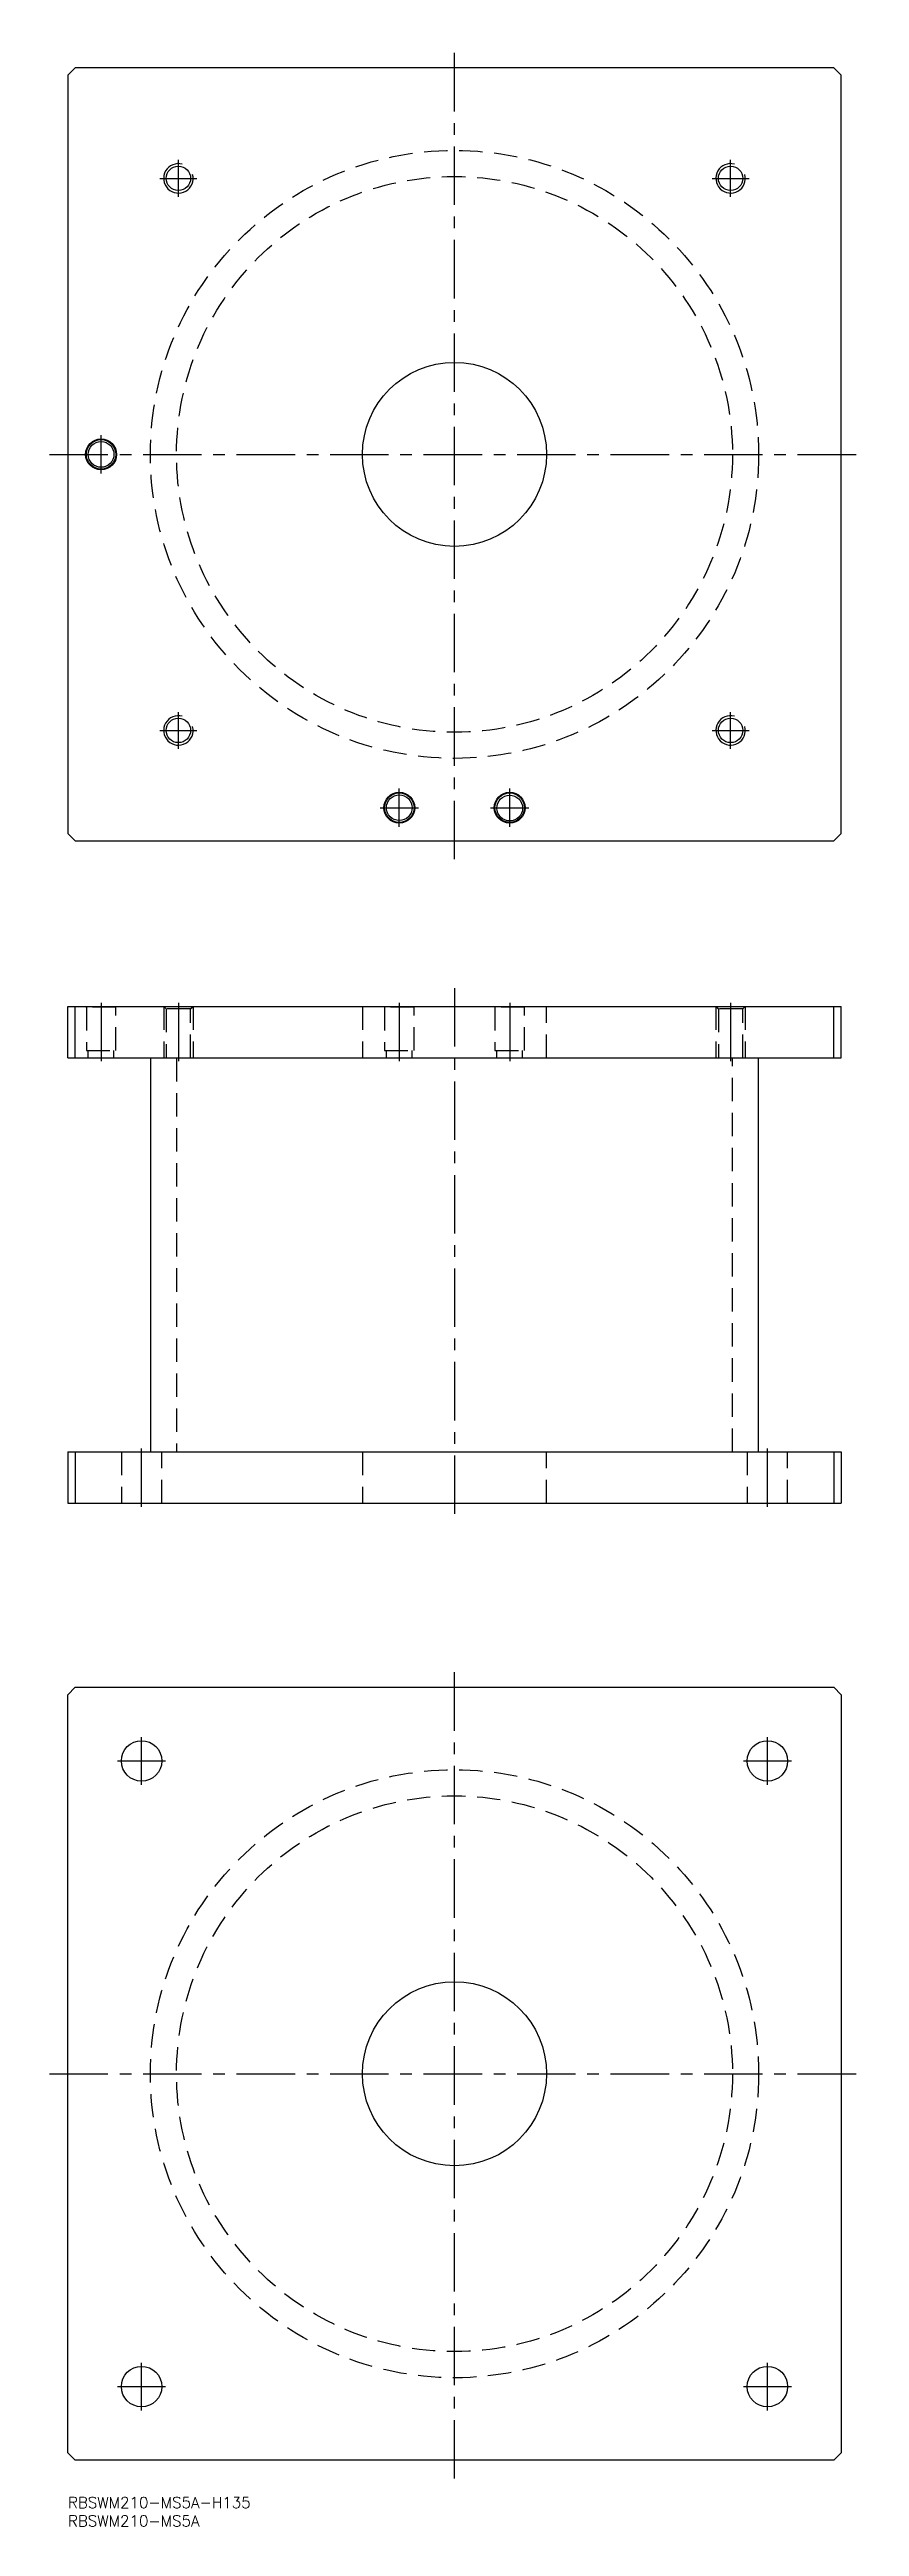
# Model space of a CAD drawing. Extents: x -5 to 215, y -8 to 665.
import ezdxf

# ---------------------------------------------------------------- set-up
doc = ezdxf.new("R2010")
doc.units = 0
doc.header["$LTSCALE"] = 0.5
doc.linetypes.add('CENTER', pattern=[50.8, 31.75, -6.35, 6.35, -6.35])
doc.linetypes.add('DASHED', pattern=[19.05, 12.7, -6.35])
for name, color, linetype in [('MSM_CENTER', 1, 'CENTER'), ('MSM_CONTINUOUS', 7, 'CONTINUOUS'), ('MSM_DASHED', 4, 'DASHED'), ('MSM_NARROW', 5, 'CONTINUOUS'), ('MSM_PART_NUMBER', 7, 'CONTINUOUS')]:
    doc.layers.add(name, color=color, linetype=linetype)
doc.styles.get("Standard").update_dxf_attribs({"font": 'txt.shx', "height": 3, "bigfont": 'bigfont.shx'})

msp = doc.modelspace()

# ---------------------------------------------------------------- linework, layer by layer
at = {"layer": 'MSM_CENTER'}
for p, q in [((105, 445), (105, 665)), ((30, 625), (30, 635)), ((180, 625), (180, 635)), ((25, 630), (35, 630)), ((175, 630), (185, 630)), ((9, 549.8), (9, 560.2)), ((-5, 555), (215, 555)), ((30, 475), (30, 485)), ((180, 475), (180, 485)), ((25, 480), (35, 480)), ((175, 480), (185, 480)), ((84.8, 459), (95.2, 459)), ((90, 453.8), (90, 464.2)), ((114.8, 459), (125.2, 459)), ((120, 453.8), (120, 464.2)), ((9, 406), (9, 390)), ((30, 406), (30, 390)), ((90, 406), (90, 390)), ((105, 410), (105, 265)), ((120, 406), (120, 390)), ((180, 406), (180, 390)), ((20, 269), (20, 285)), ((190, 269), (190, 285)), ((105, 5), (105, 225)), ((20, 193.5), (20, 206.5)), ((190, 193.5), (190, 206.5)), ((13.5, 200), (26.5, 200)), ((183.5, 200), (196.5, 200)), ((-5, 115), (215, 115)), ((20, 23.5), (20, 36.5)), ((190, 23.5), (190, 36.5)), ((13.5, 30), (26.5, 30)), ((183.5, 30), (196.5, 30))]:
    msp.add_line(p, q, dxfattribs=at)
at = {"layer": 'MSM_CONTINUOUS'}
for p, q in [((2, 660), (0, 658)), ((208, 660), (2, 660)), ((210, 658), (208, 660)), ((0, 658), (0, 452)), ((210, 452), (210, 658)), ((0, 452), (2, 450)), ((208, 450), (210, 452)), ((2, 450), (208, 450)), ((0, 391), (0, 405)), ((0, 405), (210, 405)), ((2, 391), (2, 405)), ((208, 391), (208, 405)), ((210, 391), (210, 405)), ((0, 391), (210, 391)), ((22.4, 391), (22.4, 284)), ((187.6, 284), (187.6, 391)), ((0, 284), (210, 284)), ((0, 284), (0, 270)), ((2, 284), (2, 270)), ((208, 284), (208, 270)), ((210, 284), (210, 270)), ((0, 270), (210, 270)), ((0, 218), (2, 220)), ((0, 12), (0, 218)), ((2, 220), (208, 220)), ((208, 220), (210, 218)), ((210, 218), (210, 12)), ((2, 10), (0, 12)), ((208, 10), (2, 10)), ((210, 12), (208, 10))]:
    msp.add_line(p, q, dxfattribs=at)
for centre, radius in [((30, 630), 3.32), ((180, 630), 3.32), ((105, 555), 25), ((9, 555), 4.2), ((9, 555), 4), ((9, 555), 3.5), ((30, 480), 3.32), ((180, 480), 3.32), ((90, 459), 4.2), ((90, 459), 4), ((90, 459), 3.5), ((120, 459), 4.2), ((120, 459), 4), ((120, 458.9), 3.5), ((20, 200), 5.5), ((190, 200), 5.5), ((105, 115), 25), ((20, 30), 5.5), ((190, 30), 5.5)]:
    msp.add_circle(centre, radius, dxfattribs=at)
at = {"layer": 'MSM_DASHED'}
for p, q in [((4.8, 405), (5, 404.8)), ((5, 404.8), (5, 393)), ((13, 404.8), (5, 404.8)), ((13, 404.8), (13.2, 405)), ((13, 393), (13, 404.8)), ((26, 405), (26.68, 404.32)), ((26, 405), (26, 391)), ((26.68, 404.32), (26.68, 391)), ((33.32, 404.32), (26.68, 404.32)), ((33.32, 404.32), (34, 405)), ((33.32, 391), (33.32, 404.32)), ((34, 405), (34, 391)), ((80, 405), (80, 391)), ((85.8, 405), (86, 404.8)), ((86, 404.8), (86, 393)), ((94, 404.8), (86, 404.8)), ((94, 404.8), (94.2, 405)), ((94, 393), (94, 404.8)), ((115.8, 405), (116, 404.8)), ((116, 404.8), (116, 393)), ((124, 404.8), (116, 404.8)), ((124, 404.8), (124.2, 405)), ((124, 393), (124, 404.8)), ((130, 391), (130, 405)), ((176, 405), (176.68, 404.32)), ((176, 405), (176, 391)), ((176.68, 404.32), (176.68, 391)), ((183.32, 404.32), (176.68, 404.32)), ((183.32, 404.32), (184, 405)), ((183.32, 391), (183.32, 404.32)), ((184, 405), (184, 391)), ((5, 393), (13, 393)), ((5.5, 391), (5.5, 393)), ((12.5, 391), (12.5, 393)), ((29.5, 391), (29.5, 284)), ((86, 393), (94, 393)), ((86.5, 391), (86.5, 393)), ((93.5, 391), (93.5, 393)), ((116, 393), (124, 393)), ((116.5, 391), (116.5, 393)), ((123.5, 391), (123.5, 393)), ((180.5, 284), (180.5, 391)), ((14.5, 284), (14.5, 270)), ((25.5, 270), (25.5, 284)), ((80, 284), (80, 270)), ((130, 270), (130, 284)), ((184.5, 284), (184.5, 270)), ((195.5, 270), (195.5, 284))]:
    msp.add_line(p, q, dxfattribs=at)
for centre, radius in [((105, 555), 82.6), ((105, 555), 75.5), ((105, 115), 82.6), ((105, 115), 75.5)]:
    msp.add_circle(centre, radius, dxfattribs=at)
at = {"layer": 'MSM_NARROW'}
for centre in [(30, 630), (180, 630), (30, 480), (180, 480)]:
    msp.add_arc(centre, 4, 75, 15, dxfattribs=at)

# ---------------------------------------------------------------- texts
at = {"layer": 'MSM_PART_NUMBER'}
for s, p in [('RBSWM210-MS5A-H135', (0, -3)), ('RBSWM210-MS5A', (0, -8))]:
    msp.add_text(s, height=3, dxfattribs=at).set_placement(p)

doc.saveas('drawing.dxf')
